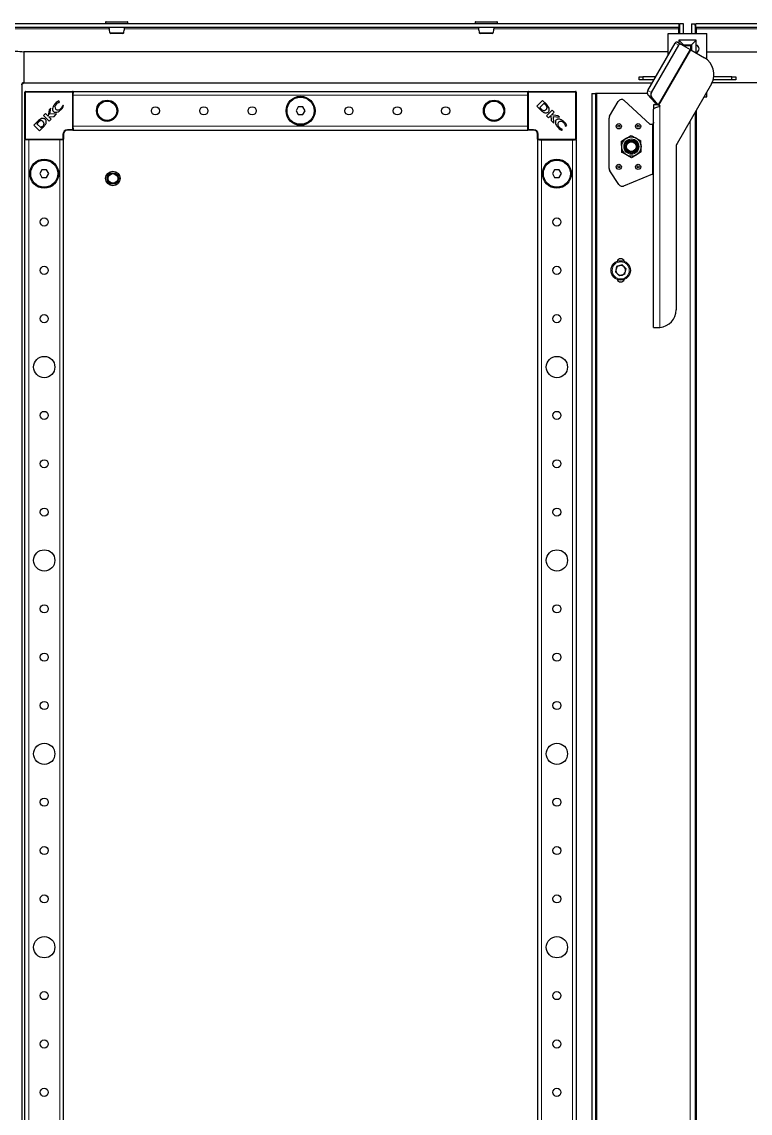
# Model space of a CAD drawing. Header units: millimetres. Extents: x -981 to 2790, y -1547 to 1219.
# Drawn here: x -567 to -190, y 93 to 657 of the extents above; entities that cross this region are included whole.
import ezdxf

# ---------------------------------------------------------------- set-up
doc = ezdxf.new("R2010")
doc.units = ezdxf.units.MM

msp = doc.modelspace()

# ---------------------------------------------------------------- linework, layer by layer
at = {"color": 7, "linetype": 'Continuous', "lineweight": 25}
for p, q in [((-226.74, 656.28), (-617.14, 656.28)), ((-523.19, 657.03), (-523.19, 656.28)), ((-522.94, 657.28), (-511.94, 657.28)), ((-511.69, 656.28), (-511.69, 657.03)), ((-332.19, 657.03), (-332.19, 656.28)), ((-331.94, 657.28), (-323.43, 657.28)), ((-323.43, 657.28), (-320.94, 657.28)), ((-320.69, 656.28), (-320.69, 657.03)), ((-226.74, 654.28), (-226.74, 656.28)), ((-224.44, 656.28), (-226.44, 656.28)), ((-226.44, 651.28), (-226.44, 656.28)), ((-224.44, 651.28), (-224.44, 656.28)), ((-220.44, 656.28), (-218.44, 656.28)), ((-220.44, 656.28), (-220.44, 651.28)), ((-218.44, 656.28), (-218.44, 651.28)), ((-218.14, 654.28), (-218.14, 656.28)), ((172.26, 656.28), (-218.14, 656.28)), ((-226.74, 654.28), (-617.14, 654.28)), ((-232.44, 651.28), (-212.44, 651.28)), ((-232.44, 639.86), (-232.44, 651.28)), ((-226.83, 654.28), (-227.04, 653.68)), ((172.26, 654.28), (-218.14, 654.28)), ((-217.84, 653.68), (-218.04, 654.28)), ((-212.44, 637.87), (-212.44, 651.28)), ((-242.88, 621.78), (-228.74, 646.26)), ((-241.04, 620.72), (-226.9, 645.2)), ((-227.63, 646.77), (-225.79, 645.71)), ((-224.44, 645.33), (-226.94, 647.82)), ((-226.94, 647.82), (-226.94, 646.38)), ((-217.94, 647.82), (-226.94, 647.82)), ((-225.79, 645.71), (-221.03, 642.96)), ((-224.44, 644.94), (-224.44, 645.33)), ((-224.44, 645.33), (-223.94, 644.83)), ((-224.44, 645.33), (-220.43, 645.33)), ((-220.43, 645.33), (-220.93, 644.83)), ((-220.43, 645.33), (-217.94, 647.82)), ((-220.43, 645.33), (-220.43, 642.62)), ((-217.94, 645.26), (-217.94, 647.82)), ((-217.94, 641.38), (-217.94, 645.26)), ((-565.44, 641.78), (-565.44, 626.11)), ((-232.44, 641.78), (-565.44, 641.78)), ((-220.66, 642.75), (-221.03, 642.96)), ((-220.66, 642.75), (-213.72, 638.74)), ((-217.94, 641.18), (-217.94, 641.38)), ((-212.44, 641.78), (120.56, 641.78)), ((-247.44, 627.28), (-247.44, 628.78)), ((-247.44, 628.78), (-245.44, 628.78)), ((-245.44, 627.28), (-247.44, 627.28)), ((-245.44, 628.78), (-245.44, 627.28)), ((-238.83, 628.78), (-245.44, 628.78)), ((-239.7, 627.28), (-245.44, 627.28)), ((-199.44, 627.28), (-209.12, 627.28)), ((-199.44, 628.78), (-208.8, 628.78)), ((-199.44, 627.28), (-199.44, 628.78)), ((-199.44, 628.78), (-197.44, 628.78)), ((-197.44, 627.28), (-199.44, 627.28)), ((-197.44, 628.78), (-197.44, 627.28)), ((-566.44, 624.78), (-566.44, -1067.22)), ((-565.44, 625.78), (-240.56, 625.78)), ((-564.94, 596.58), (-564.94, 620.98)), ((-564.64, 621.28), (-540.24, 621.28)), ((-539.94, 621.28), (-304.94, 621.28)), ((-539.94, 620.98), (-539.94, 621.28)), ((-539.94, 620.98), (-539.94, 620.34)), ((-304.94, 620.98), (-304.94, 621.28)), ((-304.94, 620.34), (-304.94, 620.98)), ((-304.64, 621.28), (-280.24, 621.28)), ((-279.94, 620.98), (-279.94, 596.58)), ((-209.98, 625.23), (-227.81, 594.34)), ((-212.44, 618.48), (-212.44, 620.96)), ((120.56, 625.78), (-209.69, 625.78)), ((-547, 615.74), (-547.34, 616.43)), ((-547.14, 615.6), (-547, 615.74)), ((-539.94, 619.28), (-539.94, 620.34)), ((-539.94, 603.28), (-539.94, 619.28)), ((-304.94, 619.28), (-304.94, 620.34)), ((-304.94, 603.28), (-304.94, 619.28)), ((-297.33, 616.64), (-300.29, 613.68)), ((-296.63, 615.11), (-298.81, 612.93)), ((-295.34, 614.64), (-297.33, 616.64)), ((-295.89, 614.39), (-296.63, 615.11)), ((-271.94, 620.28), (-271.94, -1062.72)), ((-271.94, 620.28), (-269.94, 620.28)), ((-269.94, 620.28), (-269.94, -1062.72)), ((-269.34, 620.28), (-269.94, 620.28)), ((-243.22, 620.28), (-269.34, 620.28)), ((-262.67, 608.44), (-258.21, 616.16)), ((-255.13, 616.6), (-241.94, 604.28)), ((-239.33, 615.5), (-242.91, 619.55)), ((-237.5, 614.44), (-241.07, 618.49)), ((-239.33, 615.5), (-237.5, 614.44)), ((-213.87, 618.48), (-212.44, 618.48)), ((-554.24, 609.94), (-555.29, 608.89)), ((-552.85, 608.55), (-554.24, 609.94)), ((-552.36, 611.82), (-552.85, 608.55)), ((-551.57, 612.61), (-552.36, 611.82)), ((-552.04, 609.52), (-551.57, 612.61)), ((-548.57, 609.7), (-552.04, 609.52)), ((-549.85, 608.41), (-548.57, 609.7)), ((-545.19, 614.17), (-545.3, 614.06)), ((-544.94, 613.66), (-545.19, 614.17)), ((-423.59, 613.28), (-424.75, 611.28)), ((-424.75, 611.28), (-423.59, 609.28)), ((-421.28, 613.28), (-423.59, 613.28)), ((-420.13, 611.28), (-421.28, 613.28)), ((-421.28, 609.28), (-420.13, 611.28)), ((-300.29, 613.68), (-298.4, 611.79)), ((-298.81, 612.93), (-298.13, 612.27)), ((-298.4, 611.79), (-298.38, 611.77)), ((-292.33, 611.63), (-295.29, 608.67)), ((-292.67, 609.2), (-291.28, 610.59)), ((-291.28, 610.59), (-292.33, 611.63)), ((-237.43, 614.28), (-239.94, 614.28)), ((-239.94, 614.28), (-239.94, 612.04)), ((-239.94, 499.28), (-239.94, 612.04)), ((-236.62, 613.6), (-237.19, 614.13)), ((-236.94, 613.9), (-236.94, 613.48)), ((-236.64, 613.57), (-236.62, 613.6)), ((-218.44, 610.57), (-218.44, -1053)), ((-558.3, 605.88), (-560.29, 603.89)), ((-560.29, 603.89), (-557.33, 600.93)), ((-558.05, 605.33), (-558.77, 604.59)), ((-558.77, 604.59), (-556.59, 602.41)), ((-555.29, 608.89), (-552.33, 605.93)), ((-552.51, 608.23), (-549.85, 608.41)), ((-551.27, 606.99), (-552.51, 608.23)), ((-552.33, 605.93), (-551.27, 606.99)), ((-423.59, 609.28), (-421.28, 609.28)), ((-295.29, 608.67), (-294.23, 607.61)), ((-294.23, 607.61), (-292.99, 608.86)), ((-292.99, 608.86), (-292.81, 606.2)), ((-292.81, 606.2), (-291.53, 604.91)), ((-289.41, 608.71), (-292.67, 609.2)), ((-291.71, 608.38), (-288.61, 607.91)), ((-291.53, 604.91), (-291.71, 608.38)), ((-288.61, 607.91), (-289.41, 608.71)), ((-262.94, 581.39), (-262.94, 607.44)), ((-241.94, 604.28), (-240.54, 604.28)), ((-240.3, 604.28), (-240.54, 604.28)), ((-557.33, 600.93), (-555.44, 602.82)), ((-556.59, 602.41), (-555.93, 603.09)), ((-555.44, 602.82), (-555.42, 602.84)), ((-544.94, 599.28), (-544.94, 596.58)), ((-540.24, 601.28), (-542.94, 601.28)), ((-539.94, 602.23), (-539.94, 603.28)), ((-539.94, 602.23), (-539.94, 601.58)), ((-539.94, 601.28), (-539.94, 601.58)), ((-539.94, 601.28), (-304.94, 601.28)), ((-304.94, 602.23), (-304.94, 603.28)), ((-304.94, 601.58), (-304.94, 602.23)), ((-304.94, 601.28), (-304.94, 601.58)), ((-301.94, 601.28), (-304.64, 601.28)), ((-299.94, 596.58), (-299.94, 599.28)), ((-287.57, 601.29), (-287.06, 601.53)), ((-287.06, 601.53), (-287.16, 601.64)), ((-285.62, 603.48), (-285.48, 603.35)), ((-285.48, 603.35), (-284.8, 603.68)), ((-251.58, 598.55), (-249.04, 597.17)), ((-564.94, -1038.72), (-564.94, 596.28)), ((-564.64, 596.28), (-564.94, 596.28)), ((-563.99, 596.28), (-564.64, 596.28)), ((-562.94, 596.28), (-563.99, 596.28)), ((-546.94, 596.28), (-562.94, 596.28)), ((-545.89, 596.28), (-546.94, 596.28)), ((-545.24, 596.28), (-545.89, 596.28)), ((-544.94, 596.28), (-545.24, 596.28)), ((-544.94, -1038.72), (-544.94, 596.28)), ((-299.94, 596.28), (-299.94, -1038.72)), ((-299.94, 596.28), (-299.64, 596.28)), ((-298.99, 596.28), (-299.64, 596.28)), ((-298.99, 596.28), (-297.94, 596.28)), ((-297.94, 596.28), (-281.94, 596.28)), ((-281.94, 596.28), (-280.89, 596.28)), ((-280.24, 596.28), (-280.89, 596.28)), ((-280.24, 596.28), (-279.94, 596.28)), ((-279.94, 596.28), (-279.94, -1038.72)), ((-256.51, 595.55), (-254.04, 597.05)), ((-251.3, 587.01), (-253.83, 588.39)), ((-246.37, 590.02), (-248.84, 588.51)), ((-228.35, 592.34), (-228.35, 508.28)), ((-556.09, 580.78), (-557.25, 578.78)), ((-557.25, 578.78), (-556.09, 576.78)), ((-553.78, 580.78), (-556.09, 580.78)), ((-556.09, 576.78), (-553.78, 576.78)), ((-552.63, 578.78), (-553.78, 580.78)), ((-553.78, 576.78), (-552.63, 578.78)), ((-291.09, 580.78), (-292.25, 578.78)), ((-292.25, 578.78), (-291.09, 576.78)), ((-288.78, 580.78), (-291.09, 580.78)), ((-291.09, 576.78), (-288.78, 576.78)), ((-287.63, 578.78), (-288.78, 580.78)), ((-288.78, 576.78), (-287.63, 578.78)), ((-257.84, 573.13), (-262.6, 580.28)), ((-240.54, 578.53), (-255.43, 572.38)), ((-240.54, 578.53), (-240.3, 578.78)), ((-240.54, 578.53), (-239.94, 578.64)), ((-259.04, 530.78), (-259.72, 527.97)), ((-256.26, 531.6), (-259.04, 530.78)), ((-256.26, 531.6), (-254.16, 529.6)), ((-257.62, 525.97), (-259.72, 527.97)), ((-254.84, 526.78), (-257.62, 525.97)), ((-254.84, 526.78), (-254.16, 529.6)), ((-239.94, 499.28), (-238.97, 499.28)), ((-238.97, 499.28), (-236.85, 499.28))]:
    msp.add_line(p, q, dxfattribs=at)
at = {"color": 8, "linetype": 'Continuous', "lineweight": 18}
for p, q in [((-511.69, 657.03), (-523.19, 657.03)), ((-323.29, 657.03), (-332.19, 657.03)), ((-320.69, 657.03), (-323.29, 657.03)), ((-616.84, 653.68), (-521.41, 653.68)), ((-513.47, 653.68), (-330.41, 653.68)), ((-322.47, 653.68), (-227.04, 653.68)), ((-227.04, 653.68), (-227.04, 651.28)), ((-217.84, 651.28), (-217.84, 653.68)), ((-217.84, 653.68), (-122.41, 653.68)), ((-228.74, 646.26), (-226.9, 645.2)), ((-223.94, 644.83), (-223.94, 644.65)), ((-220.93, 644.83), (-223.94, 644.83)), ((-220.93, 642.91), (-220.93, 644.83)), ((-237.5, 614.44), (-221.03, 642.96)), ((-237.19, 614.13), (-220.66, 642.75)), ((-564.64, 620.98), (-564.94, 620.98)), ((-564.64, 620.98), (-564.64, 621.28)), ((-564.64, 620.98), (-564.64, 596.58)), ((-540.24, 620.98), (-564.64, 620.98)), ((-540.24, 621.28), (-540.24, 620.98)), ((-540.24, 601.58), (-540.24, 620.98)), ((-539.94, 620.98), (-540.24, 620.98)), ((-304.64, 620.98), (-304.94, 620.98)), ((-304.64, 620.98), (-304.64, 621.28)), ((-304.64, 620.98), (-304.64, 601.58)), ((-280.24, 620.98), (-304.64, 620.98)), ((-280.24, 620.98), (-280.24, 621.28)), ((-280.24, 596.58), (-280.24, 620.98)), ((-280.24, 620.98), (-279.94, 620.98)), ((-242.88, 621.78), (-241.04, 620.72)), ((-539.94, 619.28), (-304.94, 619.28)), ((-269.34, -1062.72), (-269.34, 620.28)), ((-242.91, 619.55), (-241.07, 618.49)), ((-236.64, 499.31), (-236.64, 613.57)), ((-217.84, -1054.04), (-217.84, 611.61)), ((-240.54, 578.53), (-240.54, 604.28)), ((-221.04, 606.07), (-221.04, -1048.5)), ((-545.24, 596.58), (-545.24, 599.28)), ((-544.94, 599.28), (-545.24, 599.28)), ((-542.94, 601.58), (-540.24, 601.58)), ((-542.94, 601.28), (-542.94, 601.58)), ((-540.24, 601.58), (-540.24, 601.28)), ((-539.94, 601.58), (-540.24, 601.58)), ((-539.94, 603.28), (-304.94, 603.28)), ((-304.64, 601.58), (-304.94, 601.58)), ((-304.64, 601.28), (-304.64, 601.58)), ((-304.64, 601.58), (-301.94, 601.58)), ((-301.94, 601.28), (-301.94, 601.58)), ((-299.94, 599.28), (-299.64, 599.28)), ((-299.64, 599.28), (-299.64, 596.58)), ((-564.64, 596.58), (-564.94, 596.58)), ((-564.64, 596.58), (-545.24, 596.58)), ((-564.64, 596.58), (-564.64, 596.28)), ((-562.94, -1038.72), (-562.94, 596.28)), ((-546.94, -1038.72), (-546.94, 596.28)), ((-545.24, 596.58), (-545.24, 596.28)), ((-544.94, 596.58), (-545.24, 596.58)), ((-299.64, 596.58), (-299.94, 596.58)), ((-299.64, 596.58), (-280.24, 596.58)), ((-299.64, 596.28), (-299.64, 596.58)), ((-297.94, 596.28), (-297.94, -1038.72)), ((-281.94, 596.28), (-281.94, -1038.72)), ((-280.24, 596.28), (-280.24, 596.58)), ((-279.94, 596.58), (-280.24, 596.58))]:
    msp.add_line(p, q, dxfattribs=at)
at = {"color": 7, "linetype": 'Continuous', "lineweight": 25}
for centre, radius in [((-522.44, 611.28), 5.5), ((-522.44, 611.28), 5), ((-422.44, 611.28), 7.5), ((-422.44, 611.28), 7), ((-322.44, 611.28), 5.5), ((-322.44, 611.28), 5), ((-497.44, 611.28), 2.1), ((-472.44, 611.28), 2.1), ((-447.44, 611.28), 2.1), ((-397.44, 611.28), 2.1), ((-372.44, 611.28), 2.1), ((-347.44, 611.28), 2.1), ((-257.94, 603.28), 1.35), ((-247.94, 603.28), 1.35), ((-257.94, 603.28), 0.493), ((-247.94, 603.28), 0.493), ((-251.44, 592.78), 5), ((-251.44, 592.78), 3.57), ((-251.44, 592.78), 3), ((-251.44, 592.78), 2.5), ((-554.94, 578.78), 7.5), ((-554.94, 578.78), 7), ((-289.94, 578.78), 7.5), ((-289.94, 578.78), 7), ((-257.94, 582.28), 1.35), ((-257.94, 582.28), 0.493), ((-247.94, 582.28), 1.35), ((-247.94, 582.28), 0.493), ((-519.44, 576.28), 3.75), ((-519.44, 576.28), 3), ((-519.44, 576.28), 2.5), ((-554.94, 553.78), 2.1), ((-289.94, 553.78), 2.1), ((-554.94, 528.78), 2.1), ((-289.94, 528.78), 2.1), ((-256.94, 528.78), 5), ((-554.94, 503.78), 2.1), ((-289.94, 503.78), 2.1), ((-554.94, 478.78), 5.5), ((-289.94, 478.78), 5.5), ((-554.94, 453.78), 2.1), ((-289.94, 453.78), 2.1), ((-554.94, 428.78), 2.1), ((-289.94, 428.78), 2.1), ((-554.94, 403.78), 2.1), ((-289.94, 403.78), 2.1), ((-554.94, 378.78), 5.5), ((-289.94, 378.78), 5.5), ((-554.94, 353.78), 2.1), ((-289.94, 353.78), 2.1), ((-554.94, 328.78), 2.1), ((-289.94, 328.78), 2.1), ((-554.94, 303.78), 2.1), ((-289.94, 303.78), 2.1), ((-554.94, 278.78), 5.5), ((-289.94, 278.78), 5.5), ((-554.94, 253.78), 2.1), ((-289.94, 253.78), 2.1), ((-554.94, 228.78), 2.1), ((-289.94, 228.78), 2.1), ((-554.94, 203.78), 2.1), ((-289.94, 203.78), 2.1), ((-554.94, 178.78), 5.5), ((-289.94, 178.78), 5.5), ((-554.94, 153.78), 2.1), ((-289.94, 153.78), 2.1), ((-554.94, 128.78), 2.1), ((-289.94, 128.78), 2.1), ((-554.94, 103.78), 2.1), ((-289.94, 103.78), 2.1)]:
    msp.add_circle(centre, radius, dxfattribs=at)
at = {"color": 8, "linetype": 'Continuous', "lineweight": 18}
for centre, radius in [((-522.44, 611.28), 5.3), ((-322.44, 611.28), 5.3), ((-251.44, 592.78), 3.97), ((-256.94, 528.78), 4.4)]:
    msp.add_circle(centre, radius, dxfattribs=at)
at = {"color": 7, "linetype": 'Continuous', "lineweight": 25}
for centre, radius, start, end in [((-522.94, 657.03), 0.25, 90, 180), ((-511.94, 657.03), 0.25, 0, 90), ((-331.94, 657.03), 0.25, 90, 180), ((-320.94, 657.03), 0.25, 0, 90), ((-520.55, 651.78), 0.5, 195.316, 270.0228), ((-514.33, 651.78), 0.5, 269.9982, 345.4001), ((-329.55, 651.78), 0.5, 195.2465, 270.046), ((-323.33, 651.78), 0.5, 269.9637, 344.834), ((-227.91, 645.93), 0.893, 71.4218, 158.0495), ((-226.08, 644.87), 0.893, 71.4218, 158.0495), ((-218.44, 643.32), 2, 284.4775, 75.5225), ((-218.72, 630.08), 10, 330.9531, 60), ((-564.64, 620.98), 0.3, 90, 180), ((-540.24, 620.98), 0.3, 0, 90), ((-304.64, 620.98), 0.3, 90, 180), ((-280.24, 620.98), 0.3, 0, 90), ((-241.26, 620.64), 1.98, 144.9521, 213.4481), ((-256.5, 615.13), 2, 46.9749, 149.0362), ((-239.42, 619.58), 1.98, 144.9521, 213.4481), ((-547.43, 613.29), 1.97, 128.454, 215.887), ((-547.87, 613.69), 1.94, 233.3097, 322.3464), ((-300.36, 610.21), 6.12, 36.9888, 43.0744), ((-298.55, 610.98), 4.87, 20.3445, 48.7777), ((-554.64, 602.67), 4.87, 110.3445, 138.7777), ((-553.87, 600.86), 6.12, 126.9888, 133.0744), ((-287.53, 604.21), 1.94, 143.3097, 232.3464), ((-287.94, 603.77), 1.97, 38.454, 125.887), ((-260.94, 607.44), 2, 150, 180), ((-542.94, 599.28), 2, 90, 180), ((-540.24, 601.58), 0.3, 270, 360), ((-304.64, 601.58), 0.3, 180, 270), ((-301.94, 599.28), 2, 0, 90), ((-564.64, 596.58), 0.3, 180, 270), ((-545.24, 596.58), 0.3, 270, 0), ((-299.64, 596.58), 0.3, 180, 270), ((-280.24, 596.58), 0.3, 270, 0), ((-224.35, 592.34), 4, 150, 180), ((-260.94, 581.39), 2, 180, 213.6901), ((-256.18, 574.24), 2, 213.6901, 291.8014), ((-256.94, 528.78), 2.51, 106.3534, 166.3534), ((-256.94, 532.78), 2, 18.21, 161.79), ((-256.94, 528.78), 2.51, 46.3534, 106.3534), ((-256.94, 528.78), 2.51, 346.3534, 46.3534), ((-256.94, 528.78), 2.51, 166.3534, 226.3534), ((-256.94, 528.78), 2.51, 226.3534, 286.3534), ((-256.94, 528.78), 2.51, 286.3534, 346.3534), ((-256.94, 524.78), 2, 198.21, 341.79), ((-237.35, 508.28), 9, 274.5046, 0)]:
    msp.add_arc(centre, radius, start, end, dxfattribs=at)
at = {"color": 8, "linetype": 'Continuous', "lineweight": 18}
for centre, start, end in [((-542.94, 599.28), 90, 180), ((-301.94, 599.28), 0, 90)]:
    msp.add_arc(centre, 2.3, start, end, dxfattribs=at)
at = {"color": 7, "linetype": 'Continuous', "lineweight": 25}
for points, knots in [([(-226.44, 656.28), (-226.46, 655.9), (-226.5, 655.33), (-226.68, 654.76), (-226.74, 654.57)], [0, 0, 0, 0, 0.662931, 1, 1, 1, 1]), ([(-218.14, 654.6), (-218.18, 654.73), (-218.38, 655.29), (-218.41, 655.85), (-218.44, 656.28)], [0, 0, 0, 0, 0.226541, 1, 1, 1, 1]), ([(-521.46, 654.28), (-521.46, 654.15), (-521.44, 653.24), (-521.22, 652.37), (-521.03, 651.63)], [0, 0, 0, 0, 0.14185, 1, 1, 1, 1]), ([(-519.14, 651.28), (-519.33, 651.28), (-519.8, 651.28), (-520.35, 651.28), (-520.48, 651.28), (-520.54, 651.28)], [0, 0, 0, 0, 0.256553, 0.627981, 1, 1, 1, 1]), ([(-514.33, 651.28), (-514.37, 651.28), (-514.45, 651.28), (-515.01, 651.28), (-515.82, 651.28), (-516.81, 651.28), (-517.87, 651.28), (-518.66, 651.28), (-519.05, 651.28), (-519.14, 651.28)], [0, 0, 0, 0, 0.158514, 0.317278, 0.475863, 0.634247, 0.792477, 0.950708, 1, 1, 1, 1]), ([(-513.85, 651.63), (-513.66, 652.37), (-513.44, 653.24), (-513.42, 654.15), (-513.42, 654.28)], [0, 0, 0, 0, 0.85815, 1, 1, 1, 1]), ([(-330.46, 654.28), (-330.46, 654.15), (-330.44, 653.24), (-330.22, 652.37), (-330.03, 651.63)], [0, 0, 0, 0, 0.14185, 1, 1, 1, 1]), ([(-323.37, 651.28), (-323.36, 651.28), (-323.31, 651.28), (-323.59, 651.28), (-324.11, 651.28), (-324.83, 651.28), (-325.68, 651.28), (-326.75, 651.28), (-327.77, 651.28), (-328.65, 651.28), (-329.26, 651.28), (-329.56, 651.28), (-329.52, 651.28), (-329.51, 651.28)], [0, 0, 0, 0, 0.03384, 0.141254, 0.248698, 0.315774, 0.423314, 0.530846, 0.63821, 0.745706, 0.853372, 0.960917, 1, 1, 1, 1]), ([(-322.85, 651.63), (-322.66, 652.37), (-322.44, 653.24), (-322.42, 654.15), (-322.42, 654.28)], [0, 0, 0, 0, 0.85815, 1, 1, 1, 1]), ([(-580.44, 624.78), (-580.85, 626.46), (-581.58, 629.5), (-581.67, 633.81), (-580.7, 637.37), (-578.65, 639.82), (-576.01, 641.24), (-572.99, 641.98), (-569.39, 642.19), (-566.82, 641.92), (-565.44, 641.78)], [0, 0, 0, 0, 0.176067, 0.318225, 0.435596, 0.543482, 0.633889, 0.737152, 0.858183, 1, 1, 1, 1]), ([(-566.48, 624.78), (-566.46, 624.92), (-566.43, 625.16), (-566.3, 625.36), (-566.18, 625.45), (-566.13, 625.56), (-566.11, 625.63), (-566.09, 625.68), (-566.08, 625.72), (-566.06, 625.76), (-566.03, 625.8), (-565.97, 625.85), (-565.85, 625.92), (-565.66, 625.95), (-565.52, 625.95), (-565.44, 625.95)], [0, 0, 0, 0, 0.233411, 0.418546, 0.549351, 0.595026, 0.631329, 0.647111, 0.661994, 0.676639, 0.691742, 0.725563, 0.766794, 0.872627, 1, 1, 1, 1]), ([(-565.44, 625.78), (-565.66, 625.63), (-566.07, 625.37), (-566.32, 624.96), (-566.44, 624.78)], [0, 0, 0, 0, 0.556114, 1, 1, 1, 1]), ([(-549.07, 615.19), (-549.4, 614.82), (-550.01, 614.12), (-550.57, 612.95), (-550.7, 612.01), (-550.55, 611.37), (-550.36, 611.14), (-550.27, 611.02)], [0, 0, 0, 0, 0.315674, 0.58952, 0.813199, 0.909026, 1, 1, 1, 1]), ([(-547.34, 616.43), (-547.67, 616.24), (-548.3, 615.9), (-548.83, 615.42), (-549.07, 615.19)], [0, 0, 0, 0, 0.5368, 1, 1, 1, 1]), ([(-548.65, 614.83), (-548.39, 615.05), (-547.95, 615.42), (-547.38, 615.55), (-547.14, 615.6)], [0, 0, 0, 0, 0.5796082, 1, 1, 1, 1]), ([(-550.27, 611.02), (-550.11, 610.89), (-549.78, 610.6), (-549.08, 610.44), (-548.2, 610.57), (-547.13, 611.13), (-546.44, 611.77), (-546.04, 612.14)], [0, 0, 0, 0, 0.130532, 0.266031, 0.423997, 0.666819, 1, 1, 1, 1]), ([(-545.3, 614.06), (-545.44, 613.74), (-545.71, 613.17), (-546.13, 612.71), (-546.33, 612.5)], [0, 0, 0, 0, 0.547643, 1, 1, 1, 1]), ([(-546.04, 612.14), (-545.8, 612.41), (-545.37, 612.87), (-545.07, 613.42), (-544.94, 613.66)], [0, 0, 0, 0, 0.577653, 1, 1, 1, 1]), ([(-298.38, 611.77), (-298.31, 611.69), (-298.15, 611.54), (-297.98, 611.39), (-297.9, 611.31)], [0, 0, 0, 0, 0.486421, 1, 1, 1, 1]), ([(-298.13, 612.27), (-297.93, 612.08), (-297.57, 611.73), (-297.03, 611.41), (-296.58, 611.35), (-296.24, 611.41), (-295.88, 611.6), (-295.67, 611.8), (-295.56, 611.91)], [0, 0, 0, 0, 0.274676, 0.503042, 0.607381, 0.716579, 0.843412, 1, 1, 1, 1]), ([(-297.9, 611.31), (-297.75, 611.18), (-297.48, 610.93), (-297.19, 610.72), (-297.05, 610.63)], [0, 0, 0, 0, 0.55183, 1, 1, 1, 1]), ([(-297.05, 610.63), (-296.85, 610.52), (-296.46, 610.32), (-295.83, 610.2), (-295.24, 610.24), (-294.7, 610.44), (-294.27, 610.8), (-293.97, 611.31), (-293.86, 611.97), (-293.94, 612.43), (-293.99, 612.68)], [0, 0, 0, 0, 0.138091, 0.265455, 0.384013, 0.496103, 0.605759, 0.71979, 0.847662, 1, 1, 1, 1]), ([(-295.56, 611.91), (-295.46, 612), (-295.3, 612.18), (-295.12, 612.45), (-295.03, 612.73), (-295.03, 613.05), (-295.18, 613.46), (-295.37, 613.74), (-295.47, 613.89)], [0, 0, 0, 0, 0.176808, 0.319231, 0.43938, 0.552395, 0.749205, 1, 1, 1, 1]), ([(-555.56, 605.67), (-555.66, 605.76), (-555.83, 605.92), (-556.11, 606.1), (-556.38, 606.2), (-556.71, 606.2), (-557.11, 606.04), (-557.39, 605.86), (-557.55, 605.75)], [0, 0, 0, 0, 0.176808, 0.319231, 0.43938, 0.552395, 0.749205, 1, 1, 1, 1]), ([(-554.29, 604.17), (-554.18, 604.37), (-553.97, 604.76), (-553.86, 605.39), (-553.9, 605.99), (-554.1, 606.52), (-554.46, 606.96), (-554.97, 607.25), (-555.63, 607.36), (-556.08, 607.28), (-556.33, 607.24)], [0, 0, 0, 0, 0.138091, 0.265455, 0.384013, 0.496103, 0.605759, 0.71979, 0.847662, 1, 1, 1, 1]), ([(-555.93, 603.09), (-555.74, 603.29), (-555.39, 603.66), (-555.06, 604.19), (-555, 604.64), (-555.07, 604.99), (-555.26, 605.34), (-555.45, 605.55), (-555.56, 605.67)], [0, 0, 0, 0, 0.274676, 0.503042, 0.607381, 0.716579, 0.843412, 1, 1, 1, 1]), ([(-554.97, 603.32), (-554.83, 603.47), (-554.59, 603.74), (-554.38, 604.04), (-554.29, 604.17)], [0, 0, 0, 0, 0.55183, 1, 1, 1, 1]), ([(-290.2, 606.62), (-290.34, 606.45), (-290.62, 606.12), (-290.78, 605.42), (-290.65, 604.55), (-290.09, 603.47), (-289.45, 602.79), (-289.08, 602.39)], [0, 0, 0, 0, 0.1305321, 0.2660311, 0.4239974, 0.666819, 1, 1, 1, 1]), ([(-286.03, 605.41), (-286.41, 605.74), (-287.1, 606.36), (-288.27, 606.91), (-289.21, 607.05), (-289.85, 606.89), (-290.09, 606.71), (-290.2, 606.62)], [0, 0, 0, 0, 0.315674, 0.58952, 0.813199, 0.909026, 1, 1, 1, 1]), ([(-286.39, 605), (-286.18, 604.74), (-285.8, 604.29), (-285.67, 603.72), (-285.62, 603.48)], [0, 0, 0, 0, 0.579608, 1, 1, 1, 1]), ([(-284.8, 603.68), (-284.98, 604.02), (-285.32, 604.65), (-285.81, 605.17), (-286.03, 605.41)], [0, 0, 0, 0, 0.5368, 1, 1, 1, 1]), ([(-555.42, 602.84), (-555.35, 602.92), (-555.19, 603.07), (-555.04, 603.24), (-554.97, 603.32)], [0, 0, 0, 0, 0.486421, 1, 1, 1, 1]), ([(-289.08, 602.39), (-288.81, 602.14), (-288.35, 601.72), (-287.8, 601.41), (-287.57, 601.29)], [0, 0, 0, 0, 0.577653, 1, 1, 1, 1]), ([(-287.16, 601.64), (-287.48, 601.79), (-288.05, 602.05), (-288.51, 602.48), (-288.72, 602.67)], [0, 0, 0, 0, 0.547643, 1, 1, 1, 1]), ([(-254.04, 597.05), (-253.98, 597.09), (-253.15, 597.59), (-252.34, 598.09), (-251.58, 598.55)], [0, 0, 0, 0, 0.0702006, 1, 1, 1, 1]), ([(-256.44, 592.66), (-256.44, 592.92), (-256.47, 593.9), (-256.49, 594.85), (-256.51, 595.55)], [0, 0, 0, 0, 0.268634, 1, 1, 1, 1]), ([(-256.37, 589.78), (-256.37, 590.02), (-256.4, 590.96), (-256.42, 591.94), (-256.44, 592.66)], [0, 0, 0, 0, 0.257551, 1, 1, 1, 1]), ([(-249.04, 597.17), (-248.98, 597.14), (-248.13, 596.67), (-247.29, 596.21), (-246.51, 595.79)], [0, 0, 0, 0, 0.0702006, 1, 1, 1, 1]), ([(-246.44, 592.9), (-246.45, 593.17), (-246.47, 594.14), (-246.49, 595.09), (-246.51, 595.79)], [0, 0, 0, 0, 0.268634, 1, 1, 1, 1]), ([(-246.37, 590.02), (-246.38, 590.26), (-246.4, 591.2), (-246.42, 592.18), (-246.44, 592.9)], [0, 0, 0, 0, 0.2575513, 1, 1, 1, 1]), ([(-253.83, 588.39), (-253.89, 588.43), (-254.75, 588.89), (-255.59, 589.35), (-256.37, 589.78)], [0, 0, 0, 0, 0.070201, 1, 1, 1, 1]), ([(-248.84, 588.51), (-248.89, 588.48), (-249.73, 587.97), (-250.54, 587.47), (-251.3, 587.01)], [0, 0, 0, 0, 0.070201, 1, 1, 1, 1])]:
    msp.add_open_spline(points, degree=3, knots=knots, dxfattribs=at)
at = {"color": 8, "linetype": 'Continuous', "lineweight": 18}
for points, knots in [([(-521, 651.66), (-521.01, 651.66), (-521.07, 651.66), (-520.76, 651.66), (-520.18, 651.66), (-519.63, 651.66), (-519.41, 651.66)], [0, 0, 0, 0, 0.083271, 0.424284, 0.764725, 1, 1, 1, 1]), ([(-519.41, 651.66), (-519.3, 651.66), (-518.85, 651.66), (-518.33, 651.66), (-517.53, 651.66), (-516.71, 651.66), (-515.57, 651.66), (-514.62, 651.66), (-514.03, 651.66), (-513.78, 651.66), (-513.85, 651.66), (-513.86, 651.66)], [0, 0, 0, 0, 0.048751, 0.204942, 0.205393, 0.362034, 0.518827, 0.675799, 0.832923, 0.989778, 1, 1, 1, 1]), ([(-329.99, 651.66), (-330, 651.66), (-330.05, 651.66), (-329.7, 651.66), (-329, 651.66), (-327.98, 651.66), (-326.79, 651.66), (-325.56, 651.66), (-324.58, 651.66), (-323.75, 651.66), (-323.15, 651.66), (-322.82, 651.66), (-322.88, 651.66), (-322.89, 651.66)], [0, 0, 0, 0, 0.038891, 0.14638, 0.253973, 0.361383, 0.468681, 0.576165, 0.683665, 0.750707, 0.858068, 0.965424, 1, 1, 1, 1])]:
    msp.add_open_spline(points, degree=3, knots=knots, dxfattribs=at)
at = {"color": 7, "linetype": 'Continuous', "lineweight": 25}
for points in [[(-227.04, 653.68), (-227.01, 653.76), (-226.96, 653.92), (-226.89, 654.12), (-226.81, 654.26), (-226.76, 654.27), (-226.74, 654.28)], [(-218.14, 654.28), (-218.11, 654.27), (-218.06, 654.26), (-217.99, 654.12), (-217.91, 653.92), (-217.86, 653.76), (-217.84, 653.68)], [(-239.33, 615.5), (-239.19, 615.4), (-238.89, 615.21), (-238.36, 614.87), (-237.78, 614.51), (-237.38, 614.26), (-237.19, 614.13)], [(-236.64, 613.57), (-237.07, 613.45), (-237.94, 613.19), (-239.03, 612.81), (-239.79, 612.42), (-239.89, 612.17), (-239.94, 612.04)], [(-237.5, 614.44), (-237.48, 614.42), (-237.43, 614.37), (-237.36, 614.29), (-237.27, 614.21), (-237.21, 614.16), (-237.19, 614.13)], [(-239.94, 605.48), (-239.96, 605.28), (-240, 604.88), (-240.2, 604.48), (-240.3, 604.28)], [(-240.3, 578.78), (-240.25, 578.77), (-240.15, 578.75), (-240.03, 578.71), (-239.96, 578.68), (-239.95, 578.65), (-239.94, 578.64)], [(-238.97, 499.28), (-238.81, 499.28), (-238.49, 499.29), (-237.91, 499.3), (-237.29, 499.3), (-236.86, 499.31), (-236.64, 499.31)]]:
    msp.add_open_spline(points, degree=3, dxfattribs=at)

doc.saveas('drawing.dxf')
